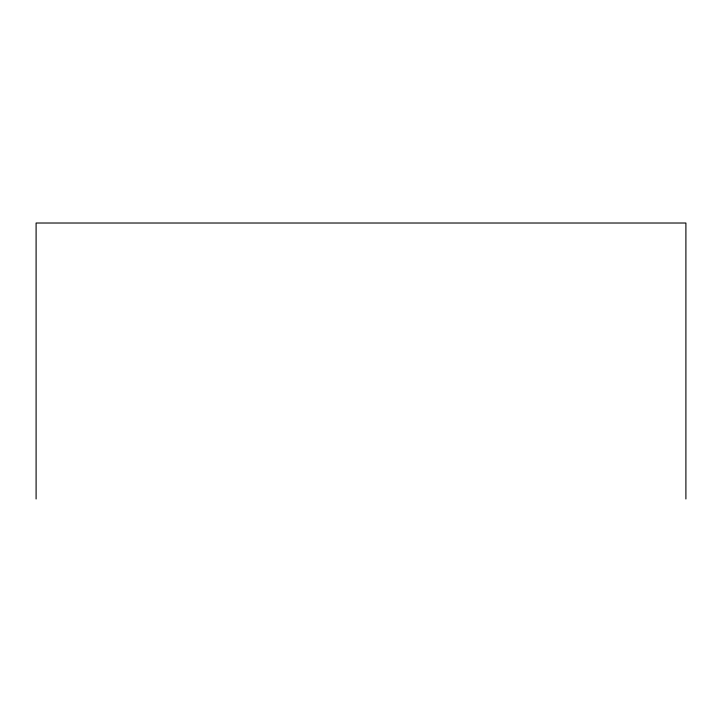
<?xml version="1.0" encoding="UTF-8"?>
<svg xmlns="http://www.w3.org/2000/svg" width="722" height="722" viewBox="0 0 722 722"><rect width="100%" height="100%" fill="white"/><g stroke="black" fill="none" stroke-linecap="round" stroke-linejoin="round"><path stroke-width="1.08" d="M685.9 498.983L685.9 223.017L36.1 223.017L36.1 498.983"/></g></svg>
